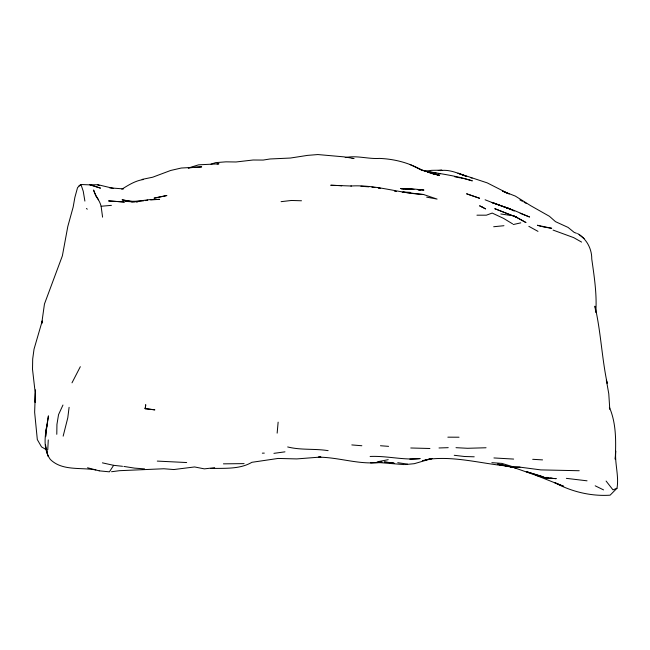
<?xml version="1.0" encoding="UTF-8"?>
<svg xmlns="http://www.w3.org/2000/svg" width="650" height="650" viewBox="0 0 650 650"><rect width="100%" height="100%" fill="white"/><g stroke="black" fill="none" stroke-linecap="round" stroke-linejoin="round"><path stroke-width="0.97" d="M609.749 408.696L608.774 393.762L606.344 380.023L607.173 383.224C601.811 357.719 600.852 331.533 594.945 306.174L595.424 309.782M56.786 434.306L56.94 424.409L58.549 414.627L62.961 405.039M35.425 392.738L35.189 402.407L35.173 392.502L32.516 369.306L32.695 358.938L34.036 349.131L42.226 321.002L41.697 323.635L44.452 304.021L62.376 255.816L67.803 226.493L73.157 207.074L74.896 197.299L77.561 187.59L80.966 184.511L91.008 184.917L100.514 188.151L90.61 185.112M595.782 312.488C597.066 294.523 594.262 276.713 591.76 259.001C591.89 248.698 586.462 238.696 577.533 233.545M47.775 449.8L48.262 439.928M35.449 389.854L34.637 412.271L37.318 439.595L41.543 446.916L46.816 449.971M615.241 459.209C616.005 441.902 616.419 423.54 609.424 407.371L609.513 409.167M615.258 459.014L615.851 451.132M277.152 433.136L278.135 422.142M45.817 434.712L45.622 436.686L46.808 425.198L45.622 435.021M46.012 432.738L48.425 415.87C46.361 430.007 41.21 446.631 50.302 459.42C62.319 471.234 80.624 467.155 95.851 469.95M69.095 407.322L67.779 417.844L63.156 436.15M145.194 408.769L145.714 404.836L145.194 408.769L154.871 409.858L145.048 408.517M516.23 468.057L511.94 466.911L536.453 475.499L548.153 478.611L535.982 475.304L563.696 486.354L554.661 482.576C571.456 491.717 590.988 496.429 610.106 495.178L617.004 488.247C618.914 477.067 615.452 465.961 615.582 454.764M71.996 382.834L80.316 366.697M122.509 466.294L113.636 465.327L109.411 471.843L99.239 470.844M78.934 185.859L80.966 184.511L83.233 191.206L84.89 201.086M121.826 189.223C128.529 185.023 135.566 180.602 143.553 179.498M617.004 488.247L612.991 489.881L606.092 481.049M211.039 164.141L215.654 162.63L225.924 161.842L236.015 161.98L253.086 160.006L263.193 160.062L269.977 158.982L290.396 158.039L307.596 155.374L317.866 154.554L344.24 156.886L354.047 158.519L352.105 158.429M145.689 200.639L147.631 200.086M425.206 460.046L431.933 458.551L414.253 463.694L404.828 464.587M440.115 170.633C449.191 169.114 458.177 173.322 466.529 176.402L457.974 173.217L487.224 182.877L509.186 194.058M422.346 460.679L431.933 458.551M513.305 224.534L520.764 222.861M142.147 179.392L152.677 177.214L170.657 170.471L181.244 168.033L201.695 166.871L194.748 167.359M377.699 461.736L388.213 459.68M429.211 459.176C455.634 456.073 481.731 463.694 507.894 466.123L498.095 464.433M273.918 453.351L284.976 451.839M217.035 164.06L218.977 163.808L198.543 164.84L188.256 168.058L192.766 167.497M136.256 201.874L138.141 201.63M111.54 471.729L119.486 470.689L163.873 468.756L173.843 469.544L194.577 466.952L204.327 468.861L214.671 467.691M281.084 201.662L291.436 200.468L301.494 200.769M503.945 225.704L493.683 226.736M438.246 170.544L441.862 170.178L431.714 170.332L424.978 171.194L436.288 173.168M345.231 157.593C356.712 155.139 368.03 159.185 379.527 158.413C394.664 159.039 409.419 162.857 422.581 170.552L410.061 164.548M98.491 199.778L95.997 196.259L93.584 190.011C95.233 195.877 99.71 200.273 101.116 206.253L111.402 205.359M134.363 201.841L122.062 199.818L131.812 201.776L143.707 200.801M409.825 459.144L420.152 458.591C403.398 460.363 386.904 455.691 370.11 456.462M150.621 199.899L159.599 199.347L149.419 199.648L137.321 201.248L125.312 201.37L132.308 201.809M374.303 462.491L370.427 462.719L380.551 462.678L403.967 464.587M376.244 462.369L382.062 462.02C360.588 465.579 339.755 457.226 318.321 457.177L320.921 457.031L296.782 458.916L278.102 458.445L251.908 462.304C239.501 469.519 224.762 468.065 210.966 468.512M486.054 447.761L467.553 448.289L456.007 447.679M439.002 447.972L448.224 447.671M223.429 463.848L244.099 463.621M262.324 453.164L264.306 453.115M459.03 437.214L447.85 437.166M89.716 184.836L96.996 184.73L99.539 185.575M131.812 201.776L137.889 201.719M476.938 215.182L486.379 215.182L492.188 213.07L503.539 218.368L512.606 223.868M579.231 470.73L540.865 469.901L519.992 467.155L510.404 466.96L499.241 464.596M429.934 448.492L410.751 447.988M402.269 192.278L410.329 192.433L403.106 192.197L423.597 194.529L437.084 199.079L426.636 197.145M510.404 466.96L519.992 467.155M186.664 462.54L157.292 461.094M350.846 186.014C375.643 184.462 399.141 193.237 423.67 194.504M340.795 185.673L341.738 185.697L330.752 185.242L351.414 186.022M474.216 456.796L464.555 456.503L454.236 455.293M109.671 187.858L123.63 188.914M493.935 457.949L513.638 459.079M403.991 188.849L401.034 188.679L414.009 189.036L423.938 190.052L417.852 189.743M405.957 188.963L413.749 189.442M532.683 459.306L542.555 459.891M413.424 189.459L400.449 188.5L413.871 189.459M418.421 189.784L420.42 189.906L418.511 189.776M546.114 477.913L556.091 478.652L546.114 477.913L526.329 471.632L542.815 476.629M388.57 446.347L380.469 445.746M360.921 186.257L368.899 186.843M491.855 462.662L501.832 463.401L511.404 466.269M144.552 468.886L134.55 468.122L123.882 466.432M351.812 444.925L361.847 445.746M393.356 462.857L384.223 462.004L394.404 463.239M587.048 480.821L566.361 478.351M328.136 450.661C314.714 448.468 300.934 450.336 287.674 446.948M371.881 187.119L374.847 187.501M397.759 462.686L407.599 464.141M500.833 213.98L510.664 215.459M542.888 226.85L551.72 228.312L537.412 225.257L541.011 226.403M460.809 178.011L463.296 178.425M546.731 477.344L548.681 477.701M550.639 478.051L552.597 478.408M394.387 191.132L396.346 191.498M421.403 170.284C438.417 173.623 455.764 175.443 472.323 180.862L464.116 178.571M438.189 173.518L440.139 173.899M454.87 176.824L459.818 177.808M378.211 187.769L379.917 188.11M97.638 184.632L113.604 188.443M497.681 463.938L504.481 465.392M102.399 462.849L113.636 465.327M378.324 187.826L380.258 188.281M507.398 466.009L516.116 468.065M419.331 169L432.128 173.509L439.53 175.37L427.798 172.218L428.781 172.51M432.559 173.639L439.53 175.37M87.563 467.764L99.133 470.811M553.044 230.068L573.722 237.64L581.596 242.092M472.095 178.1L470.779 177.702M485.111 199.786L495.186 203.743M514.296 211.071L507.52 208.016L510.811 209.357L491.887 202.434L514.142 210.429L529.579 217.011L520.171 213.306M491.887 202.434L508.568 208.504L504.668 207.058M576.485 233.261L574.21 232.408L568.076 227.419L555.506 221.666L549.445 216.304L530.717 205.701L515.344 196.097L502.629 191.116L507.154 193.245M595.197 485.81L603.558 489.897M528.832 226.33L537.989 231.368M519.911 199.916L522.421 201.305M524.095 202.223L526.597 203.612M86.418 208.496L87.295 209.186M579.239 234.601L584.139 238.623M46.28 448.191L47.905 456.056L45.557 445.023M101.116 206.253L102.578 217.157M156.382 197.641L154.001 198.209L166.904 195.52L156.382 197.641M124.312 202.012L108.704 200.931L124.312 202.012M479.538 198.242L466.716 193.846L479.538 198.242M516.758 217.36L494.756 208.658L516.872 217.393L526.004 222.576L513.63 215.8L516.758 217.36M481.951 206.871L479.554 205.79L485.623 208.926L481.951 206.871"/></g></svg>
